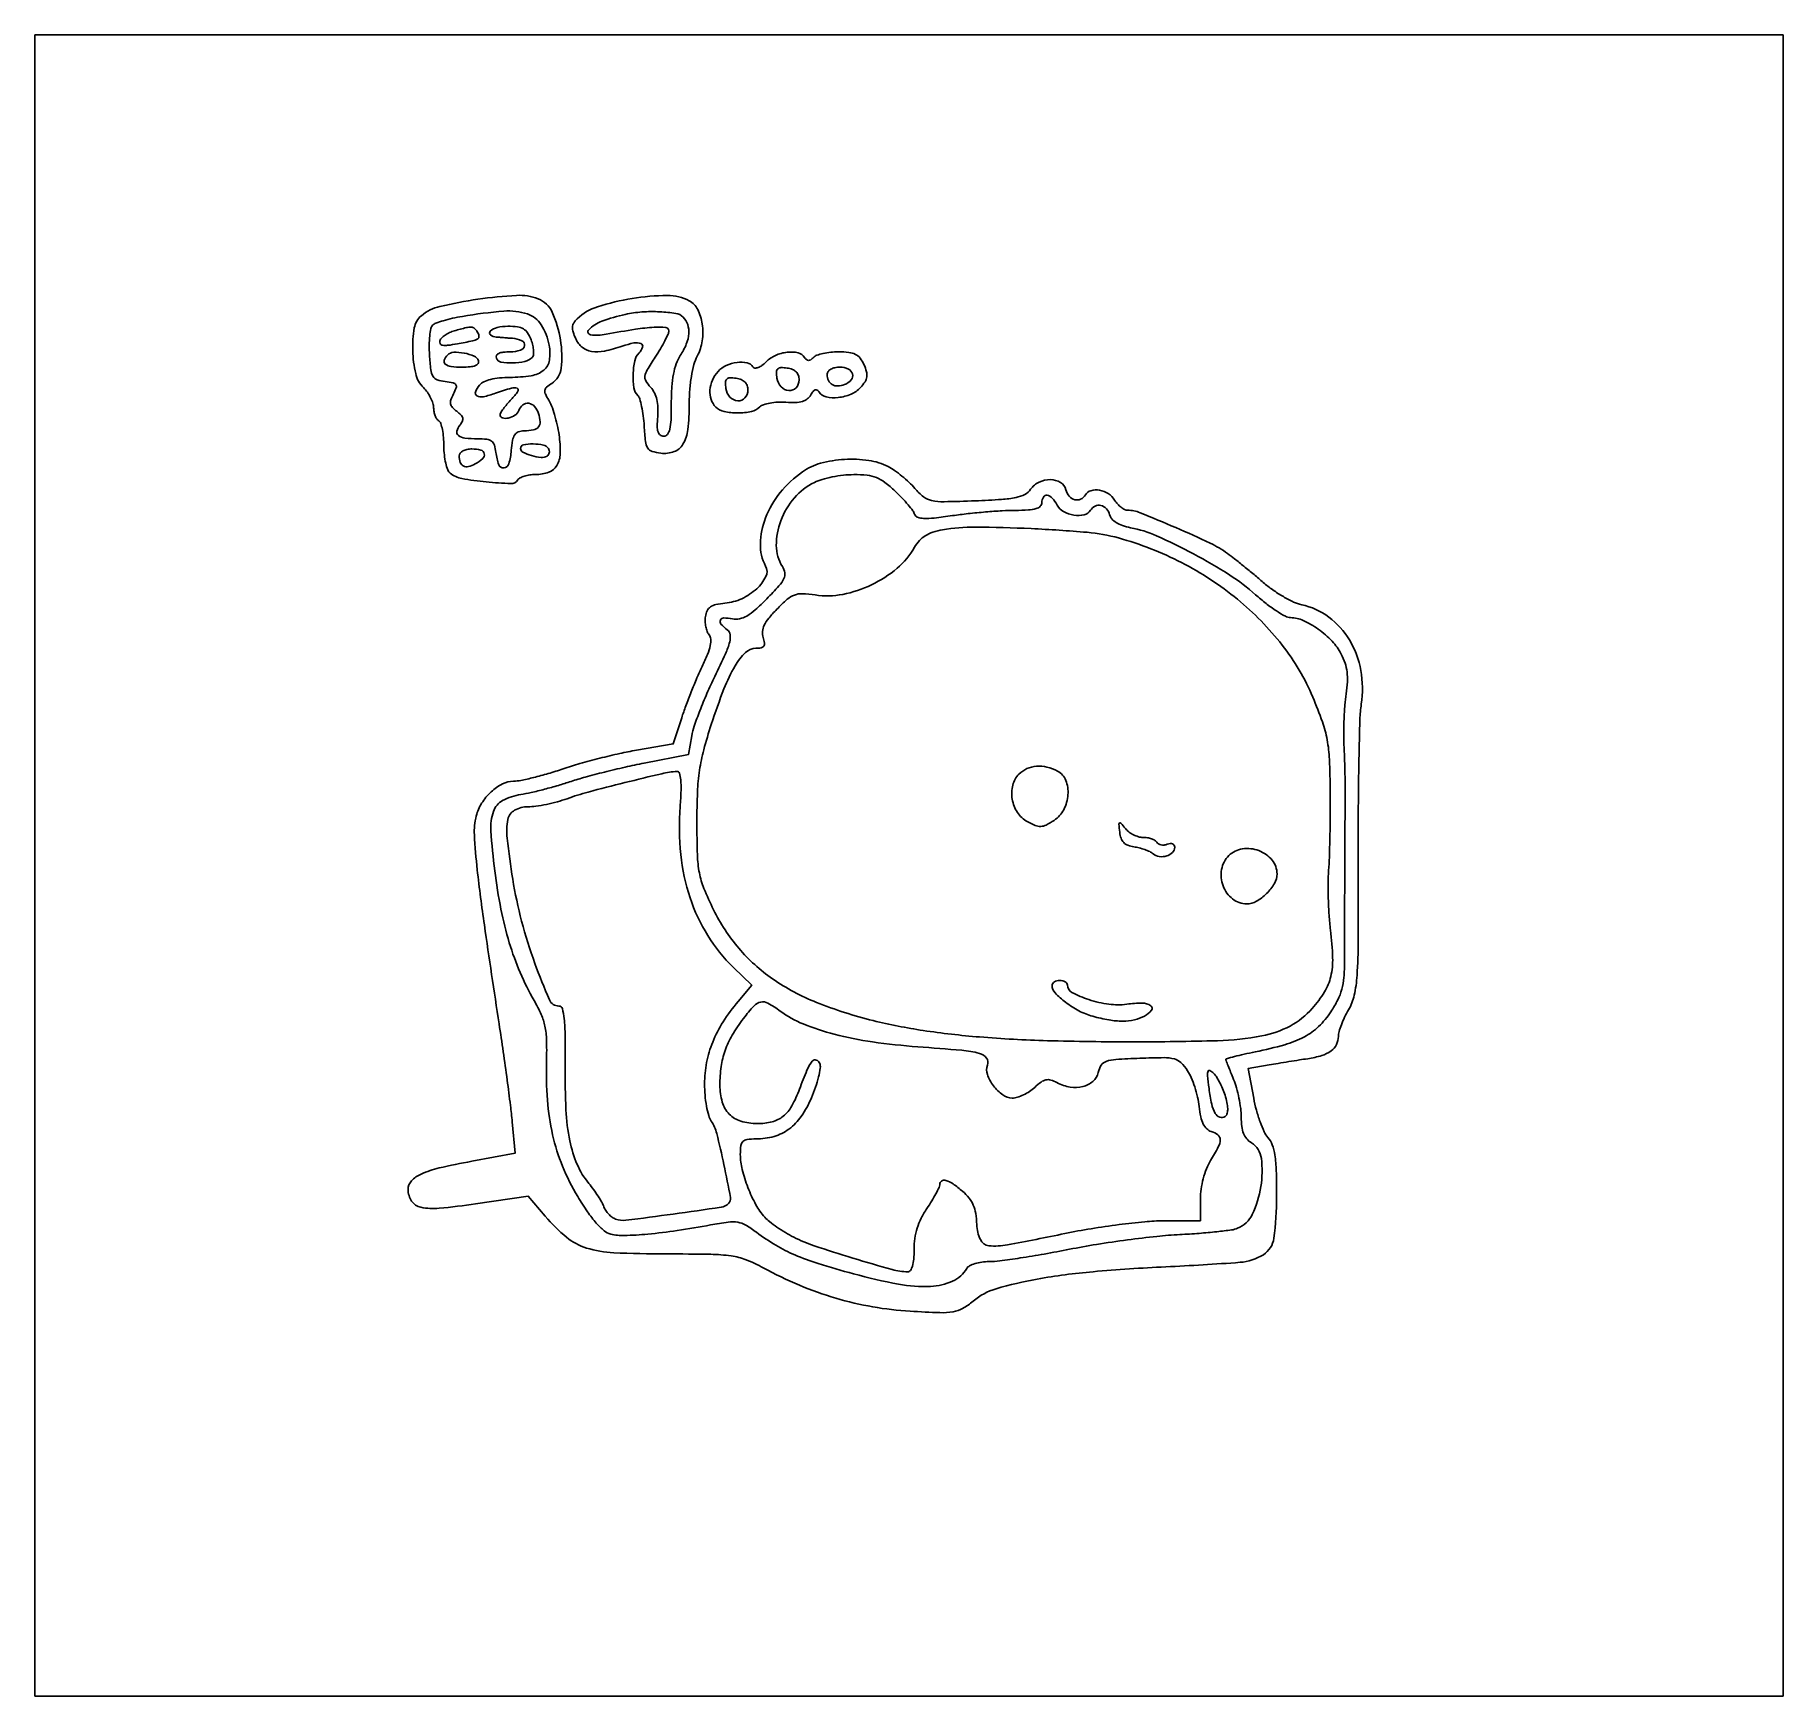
# Model space of a CAD drawing. Extents: x 0 to 342, y 0 to 325.
import ezdxf

# ---------------------------------------------------------------- set-up
doc = ezdxf.new("R2010")
doc.units = 0

msp = doc.modelspace()

# ---------------------------------------------------------------- linework, layer by layer
msp.add_lwpolyline([(0, 162.5), (0, 0), (171, 0), (342, 0), (342, 162.5), (342, 325), (171, 325), (0, 325)], close=True)
for points in [[(98.455198, 273.378819, -0.19877), (101.195885, 270.780011, -0.06543), (102.810198, 265.347829, -0.066398), (102.952421, 259.790857, -0.230332), (101.095487, 256.82756, 0.037775), (100.10174, 256.097264, 0.173198), (99.752537, 255.48528, 0.157774), (99.853454, 254.755615, 0.02994), (100.517562, 253.569086, -0.053244), (101.075218, 252.45403, -0.017452), (101.657984, 250.709813, -0.017165), (102.174277, 248.71471, -0.018586), (102.536981, 246.740916, -0.040892), (102.766465, 243.093088, -0.130052), (102.102645, 240.763226, -0.173328), (100.521183, 239.454436, -0.087243), (97.936572, 239, 0.034636), (96.809638, 238.921841, 0.03944), (95.753548, 238.688639, 0.043199), (94.907111, 238.348092, 0.137956), (94.462947, 237.940047, -0.269624), (93.119575, 237.222646, -0.015572), (88.279923, 237.549162, -0.020449), (83.504725, 238.21917, -0.124128), (81.25, 239.245837, -0.134589), (80.766897, 239.909891, -0.032637), (80.367188, 241.219988, -0.031136), (80.091914, 242.836939, -0.0266), (80, 244.563428, 0.021517), (79.926856, 246.262336, 0.02846), (79.70625, 247.794943, 0.028441), (79.388629, 249.004811, 0.177743), (79, 249.5, -0.111412), (78.616444, 249.876024, -0.050262), (78.29375, 250.50665, -0.046318), (78.074077, 251.270704, -0.046881), (78, 252.059017, 0.079703), (77.85768, 252.946157, 0.037888), (77.4125, 254.017336, 0.036313), (76.765382, 255.091494, 0.042674), (76, 256, -0.140935), (74.486181, 258.735983, -0.049146), (73.909852, 263.244708, -0.048786), (74.214557, 267.681431, -0.179906), (75.592731, 270.07696, -0.116491), (79.236122, 271.88565, -0.021358), (86.674332, 273.286422, -0.021889), (94.223068, 274.041228, -0.105968)], [(128.022708, 272.987847, -0.15567), (129.662176, 271.298915, -0.079647), (130.551702, 268.450757, -0.072344), (130.549468, 265.158926, -0.083225), (129.588501, 262.171142, 0.053121), (128.935616, 260.493365, 0.024526), (128.433231, 258.202937, 0.02247), (128.108281, 255.551452, 0.019255), (128, 252.74079, -0.027116), (127.732397, 247.80997, -0.104566), (126.782144, 244.911566, -0.176624), (125.055476, 243.46907, -0.115418), (122.450686, 243.164212, -0.047111), (120.732267, 243.525927, -0.182135), (119.8874, 244.184259, -0.109816), (119.454492, 245.449029, -0.012277), (119.190005, 248.5, 0.016164), (119.002463, 250.484039, 0.020128), (118.694944, 252.310313, 0.018808), (118.323793, 253.79678, 0.1251), (117.940005, 254.45, -0.159266), (117.191458, 255.944911, -0.044415), (117.033568, 258.591797, -0.044664), (117.349219, 261.243947, -0.14543), (118.183333, 262.783333, 0.115188), (118.87842, 263.901847, 0.397037), (118.554869, 264.608769, 0.147209), (117.175158, 264.737937, 0.034127), (114.901823, 264.11562, -0.032548), (111.416179, 263.149608, -0.090296), (108.88357, 263.085831, -0.132645), (107.072749, 263.891623, -0.115723), (105.801215, 265.53694, -0.029393), (105.278805, 266.888816, -0.095115), (105.163791, 267.840042, -0.121087), (105.418326, 268.633744, -0.063555), (106.072654, 269.445762, -0.115018), (110.072544, 271.824734, -0.036901), (116.838981, 273.435905, -0.036556), (123.719364, 274.035397, -0.126983)], [(83.613351, 269.945732, 0.014061), (81.67464, 269.564464, 0.017279), (79.890778, 269.095914, 0.015846), (78.436115, 268.608842, 0.10807), (77.802862, 268.202862, 0.148545), (77.461018, 267.562685, 0.022607), (77.241606, 266.114106, 0.02364), (77.138249, 264.32937, 0.0185), (77.189511, 262.389511, 0.013104), (77.450935, 259.480377, 0.104273), (77.877677, 258.208096, 0.177639), (78.689201, 257.541352, 0.055456), (80.249653, 257.183611, -0.020517), (81.813762, 256.938269, -0.19841), (82.361365, 256.572924, -0.244125), (82.428383, 255.97615, -0.031096), (81.873042, 254.762776, 0.038902), (81.371597, 253.620419, 0.131825), (81.312144, 252.8155, 0.141374), (81.663748, 252.122112, 0.047346), (82.521773, 251.360421, -0.039493), (83.344551, 250.652768, -0.137875), (83.681636, 250.046608, -0.167398), (83.620505, 249.426262, -0.065789), (83.157061, 248.689247, 0.109273), (82.546015, 247.501194, 0.299799), (82.833338, 246.648987, 0.139745), (84.101141, 246.134688, 0.026928), (86.600244, 246, -0.028454), (88.387531, 245.898207, -0.132543), (89.338675, 245.521244, -0.158401), (89.87926, 244.757129, -0.045955), (90.183578, 243.327119, 0.054699), (90.744101, 240.901769, 0.352055), (91.738917, 240.281699, 0.30171), (92.715884, 241.114122, 0.049255), (93.18594, 243.68802, -0.021149), (93.439313, 245.712715, -0.103377), (93.85747, 246.781898, -0.16598), (94.559791, 247.33036, -0.080264), (95.696703, 247.530036, 0.045692), (97.524736, 247.722675, 0.171664), (98.501135, 248.303093, 0.193088), (98.829489, 249.317753, 0.059777), (98.523918, 250.924639, 0.102416), (97.746674, 252.309444, 0.178927), (96.607079, 252.93366, 0.207886), (95.462888, 252.625696, 0.133671), (94.638374, 251.5, -0.156264), (93.907281, 250.589288, -0.091284), (92.607364, 250.03619, -0.125797), (91.462871, 250.070603, -0.334293), (91, 250.685549, -0.142117), (91.112657, 251.073896, -0.015619), (91.638705, 251.849588, -0.018079), (92.341609, 252.749103, -0.013682), (93.174314, 253.685549, 0.031259), (94.498302, 255.284217, 0.491834), (94.32633, 255.87121, 0.168333), (93.247948, 255.912288, 0.009991), (90.098177, 254.88438, -0.02921), (87.728466, 254.210585, -0.174369), (86.474193, 254.370285, -0.385803), (86.185803, 255.130755, -0.079864), (86.979944, 256.475834, -0.109565), (87.814135, 257.123002, -0.047746), (89.140094, 257.601213, -0.039005), (90.863673, 257.901948, -0.023698), (92.931315, 258, 0.038689), (97.090911, 258.322347, 0.134177), (99.531437, 259.41644, 0.18347), (100.644263, 261.361428, 0.085767), (100.602039, 264.307775, 0.09435), (99.039908, 268.292821, 0.17388), (96.333253, 270.41413, 0.101135), (91.742628, 270.962279, 0.020833)], [(115.5, 270.327908, 0.033625), (110.928268, 268.99437, 0.113779), (108.33994, 267.307347, 0.621475), (108.692994, 266.326576, 0.074285), (111.75, 266.434094, -0.006735), (117.519784, 267.424429, -0.025383), (121.166613, 267.811567, -0.039483), (123.414369, 267.757795, -0.384402), (124, 267.108612, -0.105499), (123.858284, 266.444441, -0.013515), (123.223847, 265.122525, -0.015316), (122.369529, 263.577578, -0.012213), (121.357779, 261.964453, 0.010247), (119.769737, 259.454477, 0.097846), (119.33883, 258.268666, 0.174286), (119.525726, 257.305328, 0.049748), (120.444579, 256.061239, -0.067011), (121.188151, 254.978414, -0.057514), (121.666359, 253.680531, -0.049859), (121.881217, 252.138928, -0.031677), (121.836801, 250.325346, 0.018479), (121.741205, 248.447556, 0.07743), (121.899222, 247.331424, 0.157449), (122.317022, 246.730484, 0.164186), (123, 246.5, 0.232852), (123.730291, 246.859597, 0.107997), (124.192682, 247.840417, 0.047048), (124.437501, 249.693579, 0.00933), (124.5, 253.042499, -0.016282), (124.601558, 256.160479, -0.030649), (124.918984, 258.658401, -0.03807), (125.460307, 260.662757, -0.060048), (126.25, 262.257316, 0.046913), (127.436634, 264.503467, 0.08004), (127.924491, 266.563561, 0.09952), (127.699068, 268.348906, 0.115867), (126.8, 269.8, 0.159213), (125.367179, 270.527144, 0.026797), (122.266681, 270.839064, 0.029344), (118.742316, 270.796815, 0.0365)], [(86.541119, 266.933469, -0.098322), (86.864193, 266.068754, -0.305677), (86.616671, 265.531554, -0.086057), (85.627785, 265.143418, -0.005823), (82.644996, 264.567648, -0.013212), (80.739439, 264.274546, -0.074305), (79.712206, 264.297293, -0.225507), (79.271896, 264.607709, -0.211805), (79.219135, 265.157405, -0.116503), (79.554285, 265.699523, -0.045591), (80.234814, 266.265786, -0.041955), (81.114248, 266.768177, -0.040689), (82.074139, 267.122737, -0.006673), (84.399398, 267.739196, -0.072163), (85.363833, 267.837649, -0.168664), (85.975451, 267.595819, -0.076778)], [(97.061911, 265.337161, -0.033008), (97.39156, 264.261326, -0.041474), (97.545697, 263.230554, -0.04662), (97.522209, 262.380834, -0.170648), (97.287161, 261.905041, -0.140026), (95.827047, 261.115573, -0.048871), (93.432488, 260.827423, -0.048237), (91.162351, 260.996411, -0.272162), (90.271558, 261.75, -0.209602), (90.312217, 262.283732, -0.164444), (90.739134, 262.685913, -0.081591), (91.627044, 262.928572, -0.025995), (93, 263, 0.076479), (94.990398, 263.306239, 0.285058), (95.780823, 264.225676, 0.339969), (95.257053, 265.182799, 0.085118), (93.412288, 265.643701, -0.000545), (92.58862, 265.7065, -0.000426), (91.694547, 265.776415, -0.000431), (90.862355, 265.842927, -0.001055), (90.25, 265.893701, -0.144098), (89.114346, 266.335566, -0.463878), (89.082714, 267.040542, -0.131078), (90.453838, 267.765375, -0.056467), (92.524751, 268, -0.030765), (94.40255, 267.88435, -0.102281), (95.56769, 267.489326, -0.119672), (96.378277, 266.704991, -0.050123)], [(86.756214, 261.25, -0.231864), (86.680961, 260.709765, -0.151499), (86.180767, 260.308573, -0.072044), (85.165772, 260.069364, -0.021906), (83.583333, 260, -0.029462), (81.405528, 260.128435, -0.144553), (80.285093, 260.608672, -0.314848), (80.07534, 261.370408, -0.111472), (80.712576, 262.379243, -0.189347), (81.920286, 262.905781, -0.055454), (83.976864, 262.753474, -0.055592), (85.92425, 262.160051, -0.214886)], [(150.553851, 261.912868, 0.075363), (150.927179, 261.473233, 0.181024), (151.321227, 261.325735, 0.150038), (151.768438, 261.463023, 0.047458), (152.312868, 261.912868, -0.112649), (152.981046, 262.332755, -0.029692), (154.203203, 262.680655, -0.028588), (155.678781, 262.91999, -0.025915), (157.221439, 263, -0.027243), (159.242408, 262.889805, -0.089583), (160.518407, 262.512317, -0.112513), (161.418839, 261.768542, -0.057257), (162.180103, 260.504062, -0.037315), (162.690481, 259.118497, -0.107293), (162.756229, 258.101653, -0.108446), (162.394411, 257.155492, -0.038587), (161.503676, 256.004062, -0.110865), (159.674175, 254.713357, -0.071538), (157.151418, 254.067192, -0.077621), (154.780589, 254.178753, -0.206687), (153.420634, 255.128416, 0.106535), (153.052481, 255.511257, 0.235653), (152.661054, 255.562361, 0.14497), (152.238596, 255.260143, 0.037939), (151.772725, 254.558366, -0.103404), (151.10287, 253.788868, -0.091305), (150.1517, 253.310085, -0.064308), (148.8094, 253.099258, -0.024862), (146.922617, 253.141459, 0.030205), (145.340923, 253.159942, 0.03283), (143.812645, 252.984429, 0.034813), (142.538895, 252.659764, 0.117087), (141.811509, 252.211509, -0.144868), (140.1714, 251.32048, -0.052196), (137.504193, 251.03768, -0.052196), (134.837508, 251.313218, -0.14555), (133.2, 252.2, -0.117853), (132.295862, 253.672128, -0.095621), (132.063375, 255.51506, -0.087815), (132.53726, 257.448565, -0.080179), (133.654988, 259.171259, -0.10236), (135.248295, 260.335953, -0.07541), (137.356853, 260.934707, -0.084117), (139.317682, 260.852906, -0.204713), (140.477458, 260.036475, 0.252405), (140.857977, 259.817217, 0.100534), (141.470579, 259.923721, 0.066093), (142.233634, 260.345072, 0.037237), (143.036475, 261.036475, -0.092385), (144.877544, 262.299134, -0.075354), (147.186528, 262.929428, -0.085561), (149.294898, 262.814095, -0.200594)], [(155, 258.559017, 0.105871), (155.254892, 257.36872, 0.158361), (155.963165, 256.586812, 0.142552), (157.059453, 256.32148, 0.080341), (158.409758, 256.603744, 0.123502), (159.686835, 257.500443, 0.248588), (159.954482, 258.666777, 0.223085), (159.131168, 259.642847, 0.108196), (157.5, 260, 0.047734), (156.478748, 259.90228, 0.083213), (155.683732, 259.605902, 0.111514), (155.181832, 259.143008, 0.15208)], [(135.16996, 255.83004, 0.152298), (135.961604, 254.161419, 0.18959), (137.494897, 253.419227, 0.229612), (138.904837, 253.974748, 0.188193), (139.5, 255.5, 0.083604), (139.349747, 256.392313, 0.113422), (138.91749, 257.08251, 0.102636), (138.189201, 257.560539, 0.058962), (137.16996, 257.83004, 0.036721), (135.944431, 257.912642, 0.197325), (135.339921, 257.660079, 0.197325), (135.087358, 257.055569, 0.036721)], [(145.16996, 257.83004, 0.152298), (145.961604, 256.161419, 0.18959), (147.494897, 255.419227, 0.229612), (148.904837, 255.974748, 0.188193), (149.5, 257.5, 0.083604), (149.349747, 258.392313, 0.113422), (148.91749, 259.08251, 0.102636), (148.189201, 259.560539, 0.058962), (147.16996, 259.83004, 0.036721), (145.944431, 259.912642, 0.197325), (145.339921, 259.660079, 0.197325), (145.087358, 259.055569, 0.036721)], [(83, 242.666667, 0.078639), (83.203851, 241.378571, 0.198929), (83.807892, 240.67102, 0.179507), (84.787926, 240.556631, 0.063174), (86.131483, 241.070368, 0.06037), (87.60077, 242.10164, 0.268838), (87.912736, 243.065721, 0.282817), (87.231802, 243.777094, 0.064092), (85.5, 244, 0.049024), (84.52356, 243.904031, 0.073637), (83.71875, 243.616667, 0.096565), (83.188095, 243.185356, 0.175719)], [(95, 244.116631, 0.283018), (95.469589, 243.353473, 0.046619), (97.152443, 242.692214, 0.047238), (99.011687, 242.340759, 0.162918), (100.189853, 242.617336, 0.10967), (100.467256, 242.887426, 0.099858), (100.616057, 243.258646, 0.095125), (100.61294, 243.674123, 0.089335), (100.457295, 244.069098, 0.205263), (99.473776, 244.7599, 0.049718), (97.454075, 244.97901, 0.052486), (95.554712, 244.795792, 0.356483)], [(166.930544, 240.535917, -0.033863), (168.185815, 239.774999, -0.018297), (169.626024, 238.681872, -0.018148), (171.017609, 237.456123, -0.027174), (172.130884, 236.280222, 0.050204), (173.832017, 234.64135, 0.116616), (175.428943, 233.900734, 0.055233), (177.853317, 233.677761, 0.004929), (183.981595, 233.852447, 0.006716), (189.128625, 234.119233, 0.035154), (191.937281, 234.502146, 0.068726), (193.657821, 235.116603, 0.120461), (194.788299, 236.108142, -0.129792), (196.450829, 237.513145, -0.115287), (198.668222, 237.994905, -0.132681), (200.643232, 237.428175, -0.195369), (201.710251, 236, 0.111497), (202.358946, 234.747423, 0.154429), (203.420587, 234.075264, 0.175182), (204.57504, 234.178114, 0.146414), (205.5, 235, -0.18669), (206.605925, 235.837403, -0.113402), (208.265368, 235.925637, -0.09906), (209.985986, 235.257886, -0.11168), (211.232073, 234, 0.042162), (211.804797, 233.234808, 0.043858), (212.490861, 232.5875, 0.047946), (213.182862, 232.141149, 0.119829), (213.763365, 232, -0.096435), (216.218671, 231.521998, -0.005815), (223.182439, 228.609048, -0.008275), (229.935595, 225.557874, -0.047286), (233.315818, 223.552688, -0.009274), (234.685672, 222.514637, -0.003657), (236.533593, 221.03756, -0.003618), (238.507606, 219.412062, -0.004517), (240.315818, 217.873049, 0.02564), (242.1617, 216.431818, 0.021746), (244.247404, 215.100362, 0.02231), (246.257074, 214.053952, 0.055681), (247.82428, 213.527279, -0.10786), (253.126754, 211.109276, -0.097342), (257.171291, 206.625957, -0.091246), (259.39756, 200.674041, -0.08155), (259.484744, 194.071102, 0.030046), (259.217332, 191.090018, 0.002428), (259.024278, 183.222684, 0.003266), (258.900781, 173.827956, 0.002504), (258.884294, 163.55931, -0.001597), (258.887578, 147.734524, -0.015423), (258.660237, 141.016938, -0.037865), (258.107349, 137.103977, -0.079412), (256.986266, 134.25215, 0.021105), (256.226, 132.82968, 0.020733), (255.583466, 131.339839, 0.021139), (255.130779, 129.989398, 0.070408), (255, 129.065285, -0.114416), (254.626198, 127.453142, -0.12222), (253.585727, 126.215125, -0.085936), (251.756772, 125.315346, -0.033597), (249, 124.702999, 0.001512), (247.368726, 124.449059, 0.000787), (245.33543, 124.122958, 0.000782), (243.249092, 123.781631, 0.001194), (241.439762, 123.478277), (237.379523, 122.787567), (238.439762, 116.993922, 0.020547), (238.971976, 114.637026, 0.020914), (239.693279, 112.345871, 0.021236), (240.485709, 110.414156, 0.076419), (241.218211, 109.306525, -0.097189), (242.081084, 107.876994, -0.051213), (242.589973, 105.85845, -0.029741), (242.851224, 102.798068, -0.007107), (242.909862, 97.691207, -0.031183), (242.381275, 89.580348, -0.223438), (240.327391, 86.355301, -0.122918), (235.803506, 84.858871, -0.007221), (221.232677, 83.977665, 0.010399), (207.019769, 83.027398, 0.022111), (196.095794, 81.579532, 0.027227), (188.061494, 79.694737, 0.104033), (183.552848, 77.2772, -0.043813), (181.48919, 75.828915, -0.091298), (179.645105, 75.17187, -0.049157), (177.038932, 75.010212, -0.005827), (171.242734, 75.288279, -0.028577), (163.893061, 76.150117, -0.02833), (156.667841, 77.845769, -0.027765), (149.544664, 80.386958, -0.025144), (142.5, 83.776623, 0.031457), (139.136891, 85.342905, 0.057713), (136.218041, 86.112083, 0.031612), (132.203631, 86.430542, 0.00399), (123.5, 86.5, -0.011127), (113.227447, 86.728625, -0.064429), (107.893765, 87.661679, -0.09766), (104.021944, 89.759628, -0.042922), (99.847698, 93.864828), (96.494658, 97.782101), (86.217876, 96.293049, -0.011688), (79.085717, 95.429311, -0.076517), (75.496491, 95.629055, -0.192718), (73.699419, 96.829948, -0.151373), (73, 99.087261, -0.189333), (73.670938, 100.79559, -0.101246), (75.543779, 102.134096, -0.048554), (79.087528, 103.315073, -0.01031), (85.465284, 104.634691), (93.947583, 106.20812), (93.374802, 112.35406, 0.007768), (93.024449, 115.571546, 0.002264), (92.385779, 120.51338, 0.002274), (91.616027, 126.072118, 0.002433), (90.812246, 131.5, -0.001726), (87.917137, 150.861558, -0.00882), (86.535629, 161.652005, -0.013929), (85.975203, 168.48439, -0.075113), (86.331297, 172.183856, -0.078278), (87.394511, 174.683646, -0.065418), (89.230153, 176.912153, -0.069238), (91.448377, 178.471972, -0.119211), (93.631585, 179, 0.050734), (95.051991, 179.144497, 0.01016), (97.537596, 179.708371, 0.010643), (100.415159, 180.488316, 0.009752), (103.34263, 181.411475, -0.011819), (106.603667, 182.42502, -0.007154), (110.5076, 183.477751, -0.007165), (114.415584, 184.412409, -0.012496), (117.68324, 185.059281), (124.866481, 186.295612), (126.525228, 191.397806, -0.010429), (127.33053, 193.709718, -0.006032), (128.390034, 196.456797, -0.006026), (129.519966, 199.188404, -0.010064), (130.544199, 201.455119, 0.015283), (131.581304, 203.815672, 0.042957), (132.109786, 205.539148, 0.066242), (132.20972, 206.795391, 0.161333), (131.875447, 207.650077, -0.083787), (131.504079, 208.290432, -0.040721), (131.244721, 209.202819, -0.03889), (131.124155, 210.221391, -0.045256), (131.173236, 211.194958, -0.073035), (131.514718, 212.353509, -0.135007), (132.142981, 213.098149, -0.099363), (133.210933, 213.554079, -0.028439), (135, 213.82183, 0.085849), (138.27596, 214.703738, 0.076464), (141.214611, 216.658081, 0.093241), (142.990094, 219.01634, 0.242279), (142.957068, 221.080219, -0.129402), (141.915367, 225.44994, -0.087281), (142.926322, 230.502725, -0.077239), (145.803069, 235.460579, -0.069021), (150.14806, 239.533079, -0.088348), (153.690221, 241.196234, -0.050807), (158.357946, 241.955313, -0.050615), (163.114486, 241.757996, -0.083857)], [(152.5, 237.466505, 0.100331), (148.584622, 234.425099, 0.086796), (145.917929, 229.94821, 0.092671), (145.040608, 225.106305, 0.139056), (146.227971, 221.006568, -0.10197), (146.687426, 219.767198, -0.151589), (146.516747, 218.631075, -0.071336), (145.563186, 217.21437, -0.010291), (143.167251, 214.670416, -0.015585), (140.919625, 212.518687, -0.051722), (139.266859, 211.315948, -0.080839), (137.853651, 210.776894, -0.098305), (136.43928, 210.766856, 0.043693), (134.76703, 210.937263, 0.296728), (134.097757, 210.515158, 0.301168), (134.21802, 209.739623, 0.044391), (135.447051, 208.610243, -0.195547), (136.008087, 207.652994, -0.101674), (135.925472, 206.248197, -0.041434), (135.099422, 203.943912, -0.006241), (133.009943, 199.5, 0.010197), (131.476807, 196.17117, 0.010217), (130.081717, 192.784726, 0.010089), (128.985452, 189.783048, 0.039522), (128.495865, 187.873536), (127.865947, 184.247072), (119.182973, 182.535829, 0.007243), (115.446899, 181.743133, 0.0056), (111.398816, 180.774957, 0.005665), (107.638823, 179.785626, 0.013516), (104.876827, 178.944391, -0.009856), (102.415849, 178.175113, -0.007305), (99.667963, 177.418619, -0.007389), (97.051804, 176.780461, -0.01648), (95.040894, 176.390549, 0.083108), (91.496567, 175.198665, 0.190155), (89.700819, 173.087067, 0.099325), (89.199279, 169.277929, 0.014532), (89.951442, 161.4792, 0.01734), (91.166192, 153.946573, 0.024925), (92.800896, 147.391771, 0.027333), (94.932287, 141.532745, 0.029636), (97.641544, 136.102772, -0.026125), (99.038566, 133.351305, -0.053243), (99.779756, 131.046926, -0.044737), (100.087532, 128.391591, -0.01379), (100.081087, 124.358423, 0.025765), (100.255246, 116.564942, 0.037932), (101.275995, 109.796783, 0.040848), (103.225495, 103.650913, 0.037872), (106.188172, 97.738515, 0.014756), (108.111951, 94.735445, 0.030078), (109.827157, 92.522631, 0.038371), (111.347078, 91.035282, 0.113473), (112.6398, 90.375556, 0.069846), (115.275026, 90.094003, 0.014596), (119.922555, 90.383529, 0.014038), (125.6579, 91.072065, 0.009432), (132.16744, 92.165476, -0.012713), (135.636213, 92.724751, -0.073227), (137.490502, 92.702937, -0.093801), (139.047849, 92.143248, -0.027692), (141.16744, 90.731917, 0.025628), (144.949585, 88.190996, 0.034005), (148.640039, 86.305527, 0.026148), (153.237947, 84.616389, 0.008688), (160.13504, 82.615115, 0.020066), (168.966962, 80.594575, 0.057879), (175.221764, 80.161351, 0.09336), (179.538018, 81.184075, 0.155863), (182.29969, 83.645985, -0.14108), (182.851356, 84.167177, -0.044156), (183.91453, 84.602258, -0.040141), (185.247085, 84.900162, -0.03494), (186.674048, 85, 0.032657), (188.753045, 85.135933, 0.005307), (192.760564, 85.705569, 0.005832), (197.469863, 86.482349, 0.005104), (202.374358, 87.401937, -0.009182), (207.71064, 88.357505, -0.006511), (213.728718, 89.241251, -0.006574), (219.499743, 89.93499, -0.013828), (224, 90.290498, 0.006196), (227.768668, 90.530398, 0.007911), (231.234302, 90.849383, 0.006334), (234.1207, 91.198224, 0.064121), (235.286985, 91.509742, 0.187929), (238.156943, 94.240778, 0.069571), (239.833343, 99.66483, 0.071137), (239.937343, 105.195472, 0.226066), (238, 108.232073, -0.079295), (237.084172, 109.029671, -0.079745), (236.464227, 110.071253, -0.063833), (236.112048, 111.449161, -0.030694), (236, 113.272665, 0.031493), (235.892056, 114.984733, 0.018639), (235.559375, 117.005027, 0.01861), (235.074975, 119.004418, 0.030227), (234.5, 120.654243, -0.002836), (233.925182, 122.052216, -0.00425), (233.440625, 123.279859, -0.001823), (233.039787, 124.332664, -0.090279), (233, 124.551226, -0.339143), (233.112929, 124.698568, -0.002514), (234.689063, 125.114289, -0.007865), (236.545431, 125.562927, -0.0048), (238.75, 126.036961, 0.01856), (244.517558, 127.4442, 0.052891), (248.347769, 128.983441, 0.069633), (251.14773, 131.011412, 0.055134), (253.542984, 133.885589, 0.02979), (254.87881, 136.191613, 0.05002), (255.678187, 138.280273, 0.045752), (256.088643, 140.61363, 0.020771), (256.21631, 143.714311, -0.000594), (256.22359, 152.770576, -0.000532), (256.252314, 162.166265, -0.000481), (256.29455, 170.475782, -0.002582), (256.345262, 175, 0.006545), (256.352317, 177.148629, 0.00303), (256.308013, 179.940625, 0.003001), (256.226063, 182.874017, 0.004171), (256.114985, 185.5, -0.012948), (256.049901, 188.132074, -0.009195), (256.107659, 191.084134, -0.009291), (256.267129, 193.901873, -0.019417), (256.516886, 196.084286, 0.02432), (256.762722, 198.436271, 0.044358), (256.698802, 200.364198, 0.04937), (256.308476, 202.105921, 0.039553), (255.562826, 203.878509, 0.071811), (253.77333, 206.381816, 0.046087), (251.071446, 208.726279, 0.046931), (248.130103, 210.444873, 0.108669), (245.646929, 210.996262, -0.12543), (244.639101, 211.255294, -0.019863), (242.873816, 212.315508, -0.020968), (240.853209, 213.765696, -0.01697), (238.808726, 215.482064, 0.041174), (233.772209, 219.310906, 0.018957), (226.658032, 223.477265, 0.018417), (219.452055, 227.00319, 0.058261), (214.330538, 228.597769, -0.034693), (212.770871, 229.004007, -0.058238), (211.547764, 229.580576, -0.073179), (210.698565, 230.300135, -0.117023), (210.254315, 231.135502, 0.120234), (209.618815, 232.312455, 0.153708), (208.562194, 232.933467, 0.167706), (207.410193, 232.810899, 0.145745), (206.5, 232, -0.201973), (205.266983, 231.122269, -0.093447), (203.263588, 231.054723, -0.087368), (201.250124, 231.737514, -0.145556), (200, 233, 0.059308), (199.035536, 234.380308, 0.170961), (198.027837, 234.935795, 0.31096), (197.29679, 234.593582, 0.133286), (197, 233.5, -0.206154), (196.693546, 232.788322, -0.119511), (195.871699, 232.318115, -0.056441), (194.348706, 232.058217, -0.013122), (191.75, 231.980191, 0.013719), (189.24404, 231.901956, 0.006325), (185.988868, 231.66948, 0.006259), (182.569905, 231.338645, 0.008633), (179.509975, 230.950267, -0.00769), (175.918887, 230.48759, -0.037314), (173.86737, 230.409264, -0.07699), (172.669529, 230.63977, -0.232906), (172.107549, 231.220076, 0.084148), (171.75184, 231.903992, 0.01363), (170.812026, 233.07871, 0.014708), (169.615519, 234.411861, 0.012464), (168.276373, 235.75, 0.02683), (166.277309, 237.455943, 0.068495), (164.624189, 238.393751, 0.068836), (162.784133, 238.847544, 0.027308), (160.178798, 238.97723, 0.026779), (158.167669, 238.859623, 0.020579), (155.993147, 238.524062, 0.020983), (153.980789, 238.039663, 0.045595)], [(212, 226.57988, -0.050899), (224.336547, 221.758863, -0.053109), (235.255678, 214.599184, -0.055384), (244.019486, 205.627017, -0.066344), (249.989809, 195.449037, -0.013965), (251.872776, 190.595496, -0.039713), (252.814307, 187.095247, -0.034994), (253.251896, 183.253846, -0.008972), (253.411537, 177, -0.003726), (253.412088, 172.613305, -0.003456), (253.348046, 168.115625, -0.003447), (253.235821, 164.11486, -0.011593), (253.083668, 161.5, 0.019564), (252.98294, 159.113643, 0.009119), (253.02994, 156.016814, 0.009019), (253.197412, 152.764653, 0.01246), (253.472906, 149.855112, -0.021486), (253.886102, 144.454295, -0.065834), (253.527331, 140.808373, -0.079933), (252.287177, 137.783569, -0.043005), (249.891433, 134.52913, -0.090286), (245.550985, 131.089124, -0.076524), (240.021127, 129.149505, -0.039284), (231.349165, 128.226205, -0.006886), (214.924453, 128, -0.006739), (198.065975, 128.227222, -0.013597), (184.798613, 128.946318, -0.016866), (173.790809, 130.218602, -0.023054), (164, 132.151354, -0.034431), (152.932926, 135.694416, -0.057091), (144.306387, 140.325968, -0.064736), (137.714678, 146.29751, -0.06207), (132.759685, 153.836585, -0.017304), (130.882907, 158.007104, -0.050129), (129.984793, 161.037919, -0.039363), (129.59794, 164.565619, -0.007635), (129.5, 170.978973, -0.010262), (129.621308, 176.888706, -0.026339), (130.021304, 181.1445, -0.028551), (130.84415, 185.132682, -0.014059), (132.318885, 190.098705, -0.012895), (134.805751, 197.071811, -0.040467), (136.963862, 201.547966, -0.065931), (138.997443, 204.15841, -0.196811), (141.052689, 205, 0.045791), (142.082665, 205.094526, 0.201323), (142.582287, 205.422129, 0.18791), (142.718246, 206.025582, 0.039381), (142.468232, 207.100091, -0.101837), (142.344128, 208.284998, -0.087536), (142.6828, 209.493448, -0.059532), (143.561429, 210.873953, -0.021018), (145.123969, 212.627904, -0.02014), (147.17376, 214.579035, -0.091376), (148.583843, 215.420878, -0.099962), (150.138078, 215.666462, -0.026582), (152.64814, 215.425514, 0.085764), (158.024622, 215.54521, 0.063646), (163.674476, 217.420576, 0.063784), (168.658215, 220.650297, 0.087159), (172.075337, 224.752687, -0.055106), (173.031254, 226.061716, -0.06844), (174.189877, 227.024394, -0.061645), (175.663771, 227.706585, -0.035017), (177.575337, 228.175084, -0.044284), (183.969945, 228.699548, -0.009908), (194.920903, 228.409374, -0.009784), (205.839168, 227.689107, -0.046381)], [(192.517425, 180.374568, 0.136559), (191.295913, 178.210949, 0.104124), (191.200232, 175.479997, 0.101286), (192.221796, 172.879874, 0.121886), (194.134769, 171.090684, 0.028751), (195.704442, 170.328734, 0.110564), (196.76633, 170.141861, 0.107499), (197.822639, 170.423101, 0.026419), (199.384769, 171.332541, 0.128138), (201.277558, 173.422763, 0.102962), (202.106364, 176.351485, 0.112369), (201.672135, 179.163314, 0.177423), (200.065741, 180.964816, 0.062637), (197.984755, 181.763077, 0.079973), (195.940295, 181.930214, 0.08673), (194.07676, 181.452263, 0.090573)], [(126.233249, 174.015887, 0.04285), (126.366689, 164.632445, 0.055017), (128.163274, 156.194715, 0.058842), (131.614376, 148.8117, 0.061378), (136.650265, 142.551183), (140.235805, 139.068951), (137.570105, 135.900945, 0.032666), (134.630416, 131.904427, 0.045599), (132.591422, 127.966295, 0.049004), (131.401572, 123.959847, 0.047726), (131, 119.762344, 0.022301), (131.097297, 117.581973, 0.022564), (131.388411, 115.427555, 0.023063), (131.811832, 113.582211, 0.079888), (132.32225, 112.472506, -0.087063), (133.38496, 110.072545, -0.008842), (134.783667, 103.974791, -0.004751), (136.074434, 97.550954, -0.24848), (135.71486, 96.381527, -0.160931), (134.258142, 95.648382, -0.0025), (124.870923, 94.304961, -0.003059), (115.601795, 93.083445, -0.123451), (113.588232, 93.327769, -0.068051), (112.915315, 93.697396, -0.043153), (112.244299, 94.29122, -0.042682), (111.675073, 95.002685, -0.059886), (111.307125, 95.727319, 0.041958), (110.903892, 96.597157, 0.013903), (110.173164, 97.800444, 0.013733), (109.285469, 99.095147, 0.015184), (108.356107, 100.295469, -0.070247), (106.082737, 104.012193, -0.052421), (104.642977, 108.602452, -0.037805), (103.885219, 114.701105, -0.014497), (103.722339, 123.25, 0.004702), (103.725554, 129.214888, 0.023431), (103.53914, 132.55715, 0.040858), (103.178707, 134.491278, 0.338308), (102.512897, 135, -0.29876), (100.643032, 136.226779, -0.015095), (97.810383, 143.332538, -0.02262), (95.212314, 151.616428, -0.025259), (93.482985, 159.803273, -0.009948), (92.370301, 167.828501, -0.081012), (92.532015, 171.518715, -0.215734), (93.842893, 173.315037, -0.129574), (96.441661, 174, 0.034888), (98.018069, 174.11013, 0.015719), (100.062519, 174.463037, 0.015475), (102.206907, 174.972635, 0.020378), (104.124273, 175.576295, -0.020973), (108.232651, 176.864405, -0.004595), (115.404021, 178.716159, -0.003577), (122.639223, 180.458774, -0.038476), (125.61648, 180.915694, -0.354802), (126.098137, 180.58154, -0.048344), (126.34136, 179.287333, -0.030697), (126.399789, 177.184419, -0.009458)], [(212.220602, 169, 0.057527), (212.49254, 167.818511, 0.108533), (213.0075, 166.992321, 0.108302), (213.822155, 166.456903, 0.057118), (215, 166.154182, -0.028803), (216.047898, 165.947162, -0.024208), (217.129072, 165.611481, -0.024903), (218.08797, 165.206919, -0.059697), (218.737265, 164.792306, 0.138727), (219.960131, 164.258121, 0.107555), (221.415038, 164.37203, 0.120845), (222.569192, 165.052841, 0.202015), (223, 166.075604, 0.149054), (222.881932, 166.462863, 0.152561), (222.568782, 166.714107, 0.11676), (222.09347, 166.781523, 0.068818), (221.532025, 166.650663, -0.066719), (220.926665, 166.506898, -0.072258), (220.321649, 166.533742, -0.081026), (219.809536, 166.720854, -0.126981), (219.473008, 167.043674, 0.120898), (219.099272, 167.410886, 0.048097), (218.444367, 167.719079, 0.043942), (217.64103, 167.92926, 0.042042), (216.801226, 168, -0.071013), (215.902721, 168.128257, -0.045903), (214.923496, 168.514062, -0.045388), (214.01595, 169.080231, -0.062881), (213.330844, 169.75, 0.008822), (212.464724, 170.802061, 0.381693), (212.201225, 170.837888, 0.272304), (212.066153, 170.554638, 0.006138)], [(233.571429, 164.428571, 0.154049), (232.159348, 161.714249, 0.133142), (232.451387, 158.503917, 0.137857), (234.304638, 155.959109, 0.168409), (237.071429, 155, 0.130908), (238.960199, 155.503133, 0.064496), (240.95397, 157.017193, 0.064634), (242.490346, 158.982931, 0.134379), (243, 160.845012, 0.173507), (242.03232, 163.549651, 0.130838), (239.449562, 165.406837, 0.127471), (236.229996, 165.761245, 0.161755)], [(199, 139.038955, 0.190655), (199.576953, 137.580877, 0.041834), (201.617624, 135.74137, 0.041835), (204.258702, 134.06205, 0.052992), (206.946281, 132.998385, 0.024797), (210.140325, 132.279489, 0.044255), (212.821799, 132.055473, 0.05358), (215.106555, 132.312814, 0.06815), (217.09375, 133.050173, 0.102867), (218.427559, 134.165463, 0.439382), (218.282198, 135.074264, 0.148361), (216.612831, 135.57177, 0.032833), (213.602024, 135.35893, -0.068575), (210.123215, 135.361433, -0.043867), (206.17746, 136.265906, -0.042396), (202.886717, 137.648503, -0.278994), (202, 139.113941, 0.165611), (201.884886, 139.451952, 0.095477), (201.559375, 139.73972, 0.07646), (201.073732, 139.934219, 0.05714), (200.5, 140, 0.062209), (199.92645, 139.928363, 0.080496), (199.440625, 139.717693, 0.097958), (199.115471, 139.405479, 0.153797)], [(145.790493, 134.017305, 0.061491), (150.312653, 131.494354, 0.033093), (156.382159, 129.483612, 0.02793), (163.860352, 127.984051, 0.017601), (172.718594, 127.033887, -0.003985), (181.3212, 126.347456, -0.042241), (184.784314, 125.745766, -0.167884), (186.151205, 124.832292, -0.259451), (186.346375, 123.460255, 0.180253), (186.328511, 121.624647, 0.074699), (187.528064, 119.408197, 0.073583), (189.354538, 117.605999, 0.159278), (191.208602, 117, 0.074794), (192.196532, 117.148613, 0.036407), (193.388019, 117.612668, 0.03508), (194.582231, 118.287439, 0.042462), (195.5912, 119.085678, -0.02975), (196.84813, 120.133051, -0.106253), (197.796891, 120.560744, -0.126282), (198.743852, 120.523382, -0.050224), (199.955104, 120.024027, 0.080779), (202.529659, 119.141635, 0.102799), (205.0333, 119.231548, 0.123322), (206.971518, 120.255877, 0.153845), (208.002626, 122, -0.090117), (208.615877, 123.41729, -0.164678), (209.603143, 124.1776, -0.066646), (211.477894, 124.551257, -0.006349), (216.151263, 124.789528, -0.006945), (220.902983, 124.905276, -0.06637), (222.91169, 124.658827, -0.130522), (224.211684, 123.924475, -0.054298), (225.502659, 122.355597, -0.045057), (226.221952, 121.007021, -0.021788), (226.904955, 119.172264, -0.021407), (227.455005, 117.184691, -0.028743), (227.770569, 115.343149, 0.024156), (228.096992, 113.327415, 0.060255), (228.578699, 111.917453, 0.086829), (229.24499, 110.989657, 0.117395), (230.127, 110.459692, -0.087058), (231.441708, 109.773554, -0.238839), (231.881591, 108.856416, -0.116072), (231.516361, 107.442509, -0.015908), (230.003738, 104.77417, 0.043095), (229.206966, 103.171568, 0.028869), (228.56748, 101.22574, 0.028442), (228.145385, 99.174413, 0.036313), (228.003738, 97.25), (228, 93), (220.75, 92.979334, 0.022897), (217.143806, 92.803804, 0.008547), (212.104687, 92.23952, 0.008448), (206.625752, 91.436626, 0.010126), (201.5, 90.489838, -0.003908), (190.241669, 88.26516, -0.072382), (186.624231, 88.110373, -0.266879), (184.956012, 89.309786, -0.097099), (184.260586, 92.25, 0.030343), (184.044698, 94.41628, 0.06073), (183.567753, 96.066762, 0.067447), (182.748697, 97.441527, 0.046577), (181.492329, 98.75, 0.025084), (179.619213, 100.211157, 0.083134), (178.213818, 100.883854, 0.221142), (177.378615, 100.753574, 0.25023), (177, 100.044409, -0.111914), (176.872545, 99.482107, -0.01211), (176.265625, 98.287361, -0.014377), (175.457389, 96.885492, -0.011122), (174.5, 95.404862, 0.033523), (173.381144, 93.49182, 0.040241), (172.604548, 91.557316, 0.040526), (172.15171, 89.535165, 0.034838), (172, 87.360453, -0.019931), (171.924798, 85.47465, -0.050098), (171.679045, 84.122796, -0.081035), (171.285453, 83.290331, -0.249322), (170.75, 83.012423, -0.065697), (167.696407, 83.446303, -0.005489), (160.011435, 85.683848, -0.007064), (152.453763, 88.091704, -0.037354), (148.447946, 89.772282, -0.01779), (146.810915, 90.682567, -0.015311), (145.15685, 91.751375, -0.015578), (143.715365, 92.81447, -0.042275), (142.788138, 93.680189, -0.059102), (141.046707, 96.134378, -0.031883), (139.481312, 99.500334, -0.031904), (138.360789, 103.025261, -0.061075), (138, 105.967881, -0.030051), (138.103366, 107.686162, -0.168599), (138.501446, 108.501438, -0.167577), (139.320494, 108.897533, -0.029603), (141.04966, 109, 0.068865), (144.594437, 109.490548, 0.090764), (147.518219, 110.924802, 0.083195), (149.921663, 113.414858, 0.048898), (151.925485, 117.048423, 0.019267), (152.728872, 119.133782, 0.023434), (153.312031, 121.144068, 0.022918), (153.639228, 122.848604, 0.128254), (153.536871, 123.764512, 0.219731), (152.845358, 124.437472, 0.321113), (152.05971, 124.209674, 0.068334), (151.043466, 122.478029, 0.010401), (149.578218, 118.738587, -0.038378), (148.07436, 115.45401, -0.095836), (146.387013, 113.439192, -0.110095), (144.226669, 112.360157, -0.061056), (141.288248, 112, -0.07444), (138.106532, 112.47633, -0.126149), (135.821052, 113.871863, -0.123672), (134.460401, 116.218023, -0.069976), (134, 119.491604, -0.033908), (134.250117, 123.175479, -0.05105), (135.007126, 126.301448, -0.049195), (136.406975, 129.291065, -0.028852), (138.619919, 132.568334, -0.021507), (140.678101, 135.038793, -0.159787), (141.990859, 135.783961, -0.180646), (143.404826, 135.558603, -0.029067)], [(232.938034, 117.216064, -0.024399), (233.26954, 115.803488, -0.051952), (233.356776, 114.686075, -0.074088), (233.214301, 113.874604, -0.175652), (232.839195, 113.400617, -0.220059), (231.783683, 113.272957, -0.186802), (230.904644, 113.987007, -0.07855), (230.218108, 115.797371, -0.02027), (229.703046, 118.887583, -0.006081), (229.41789, 121.4125, -0.098221), (229.499161, 122.260781, -0.483343), (229.854306, 122.402218, -0.066078), (230.58841, 121.840162, -0.056369), (231.203417, 121.068302, -0.022512), (231.870551, 119.889894, -0.021935), (232.482514, 118.542273, -0.025781)]]:
    msp.add_lwpolyline(points, format="xyb", close=True)

doc.saveas('drawing.dxf')
